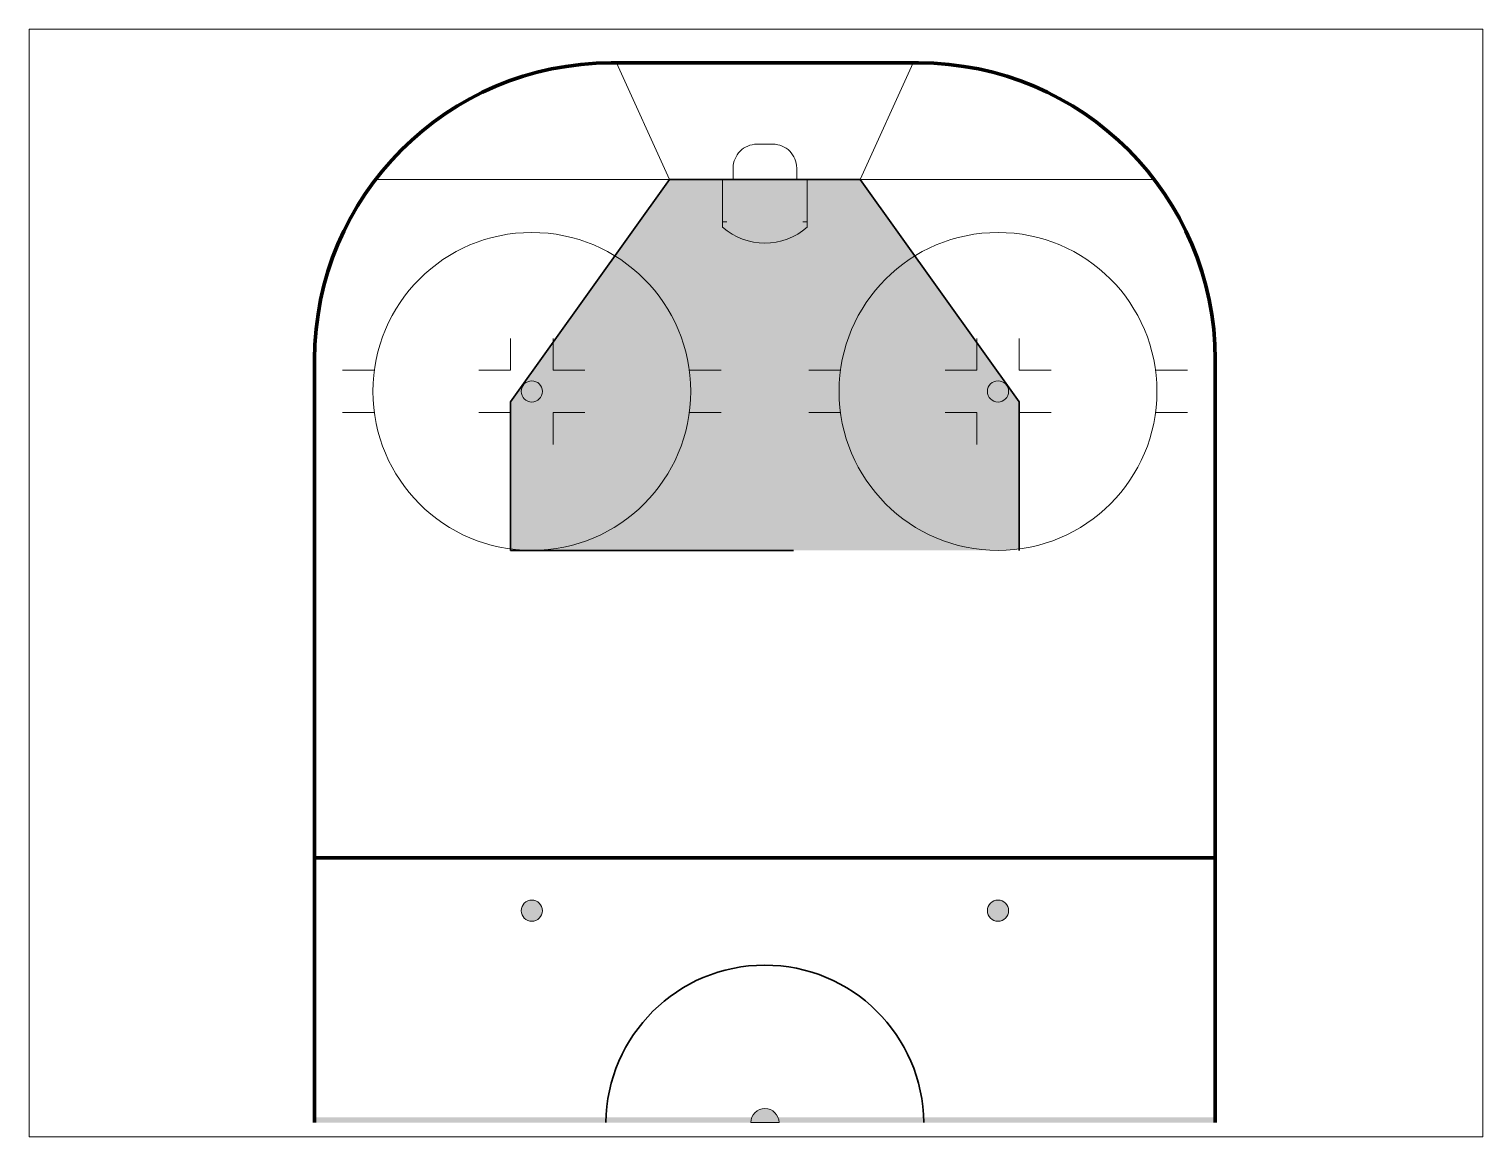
# Paper-space layout 'Half ice w home plate' of a CAD drawing. Header units: inches. Extents: x 1.05 to 9.45, y 0.8 to 7.2.
# The model-space entities are those that its viewports show. They can reach past a viewport. Long polylines and large blocks are cut down to what shows.
import ezdxf

# ---------------------------------------------------------------- set-up
doc = ezdxf.new("R2010")
doc.units = ezdxf.units.IN
doc.header["$LTSCALE"] = 0.1
doc.header["$MEASUREMENT"] = 0
doc.linetypes.add('DASHED', pattern=[0.75, 0.5, -0.25])
doc.linetypes.add('DASHED2', pattern=[0.375, 0.25, -0.125])
for name, color, linetype, lineweight, true_color in [('blue_line', 7, 'Continuous', 100, 0x9198bb), ('boards', 7, 'Continuous', 100, 0x545454), ('centre_ice_circle', 7, 'Continuous', 30, 0xcccccf), ('crease_line', 7, 'Continuous', 18, 0xc88889), ('home_plate', 7, 'DASHED', 30, 0x6e6e6e), ('net', 7, 'DASHED2', 18, 0x545454), ('red_line', 7, 'Continuous', 18, 0xc88889)]:
    doc.layers.add(name, color=color, linetype=linetype, lineweight=lineweight, true_color=true_color)

msp = doc.modelspace()

# ---------------------------------------------------------------- hatches: boundary and pattern name
at = {"true_color": 0xc88889, "transparency": 33554687}
h = msp.add_hatch(color=243, dxfattribs=at)
h.dxf.hatch_style = 1
edge = h.paths.add_edge_path()
edge.add_line((412.6877158113537, 0.5), (412.6877158113537, 0))
edge.add_line((412.6877158113537, 0), (440.1960514607887, 2.692290834716005e-15))
edge.add_arc((440.1918836360712, 0.2500000000000013), 0.2500347391121386, 89.04489341414791, 270.95510658585215, ccw=False)
edge.add_line((440.1960514607887, 0.5), (412.6877158113537, 0.5))
edge = h.paths.add_edge_path()
edge.add_arc((440.1918836360713, 0.2500000000000012), 0.2500347391121391, 89.0448934141609, 270.9551065858391)
edge.add_line((440.1960514607887, 1.110223024625157e-15), (453.8577158113537, -4.630460626840229e-17))
edge.add_arc((455.187715811352, 3.458067165951206e-13), 1.329999999998336, 157.9175868055147, 180.0000000000149, ccw=False)
edge.add_line((453.9552792004077, 0.5), (440.1960514607887, 0.5000000000000013))
edge = h.paths.add_edge_path()
edge.add_arc((455.1877158113536, 1.002808946992673e-13), 1.330000000000062, -0.3554235673308881, 22.082413194466596, ccw=False)
edge.add_line((456.5176902215219, -0.008250351366448814), (470.1793801619186, -4.940492459581947e-15))
edge.add_arc((470.1835479866361, 0.2499999999999975), 0.2500347391121424, 269.0448934141479, 450.9551065858521)
edge.add_line((470.1793801619186, 0.5), (456.4201524222997, 0.500000000000002))
edge = h.paths.add_edge_path()
edge.add_arc((470.1835479866361, 0.2500000000000002), 0.2500347391121425, -90.95510658585209, 90.95510658585209, ccw=False)
edge.add_line((470.1793801619186, -2.331468351712829e-15), (497.6877158113537, 0))
edge.add_line((497.6877158113537, 0), (497.6877158113537, 0.5))
edge.add_line((497.6877158113537, 0.5), (470.1793801619186, 0.5000000000000027))
at = {"layer": 'crease_line', "true_color": 0xc88889, "transparency": 33554597}
h = msp.add_hatch(color=243, dxfattribs=at)
h.dxf.hatch_style = 1
h.paths.add_polyline_path([(432.1877158113537, 69, 1), (434.1877158113537, 69, 1)])
h.paths.add_polyline_path([(478.1877158113537, 69, 1), (476.1877158113537, 69, 1)])
at = {"layer": 'home_plate', "true_color": 0xc7c8ca, "transparency": 33554559}
h = msp.add_hatch(color=9, dxfattribs=at)
h.dxf.hatch_style = 1
edge = h.paths.add_edge_path()
edge.add_line((464.1877158113537, 89), (459.1877158113537, 89))
edge.add_line((459.1877158113537, 89), (459.1877158113537, 84.5))
edge.add_arc((455.1877158113537, 89.08333333333337), 6.083333333333361, 228.8879095608334, 311.11209043916665, ccw=False)
edge.add_line((451.1877158113537, 84.50000000000004), (451.1877158113537, 89))
edge.add_line((451.1877158113537, 89), (446.1877158113537, 89))
edge.add_line((446.1877158113537, 89), (441.0308012852814, 81.78616479827564))
edge.add_arc((433.1877158113537, 69.00000000000003), 14.99999999999994, -1.1368683772161603e-13, 58.47487796866773, ccw=False)
edge.add_arc((433.1877158113537, 69), 15, -90, 0, ccw=False)
edge.add_line((433.1877158113537, 54), (477.1877158113537, 54))
edge.add_arc((477.1877158113537, 69), 15, 180, 270, ccw=False)
edge.add_arc((477.1877158113535, 69.00000000000004), 14.99999999999989, 121.52512203133219, 180.0000000000001, ccw=False)
edge.add_line((469.3446303374259, 81.78616479827562), (464.1877158113537, 89))
edge = h.paths.add_edge_path()
edge.add_line((441.0308012852814, 81.78616479827562), (432.3908036056869, 69.60409513858271))
edge.add_arc((433.1877158113537, 68.99999999999996), 1.000000000000006, 2.3874235921539366e-12, 142.8362431900165, ccw=False)
edge.add_arc((433.1877158113537, 69), 1, -180, 0, ccw=False)
edge.add_arc((433.1877158113537, 68.99999999999996), 1, 142.8362431900165, 179.9999999999976, ccw=False)
edge.add_line((432.3908036056869, 69.60409513858271), (431.1877158113537, 68.01700183728212))
edge.add_line((431.1877158113537, 68.01700183728212), (431.1877158113537, 54.13393125268149))
edge.add_arc((433.1877158113537, 69), 15, 262.337744339234, 360)
edge.add_arc((433.1877158113538, 69.00000000000004), 14.99999999999989, 359.9999999999999, 418.4748779686678)
edge = h.paths.add_edge_path()
edge.add_arc((477.1877158113537, 68.99999999999996), 1, 37.16375680998351, 179.9999999999976, ccw=False)
edge.add_line((477.9846280170204, 69.60409513858271), (469.3446303374259, 81.7861647982756))
edge.add_arc((477.1877158113535, 69.00000000000001), 14.9999999999999, 121.5251220313321, 180)
edge.add_arc((477.1877158113537, 69), 15, 180, 277.662255660766)
edge.add_line((479.1877158113537, 54.13393125268149), (479.1877158113537, 68.01700183728212))
edge.add_line((479.1877158113537, 68.01700183728212), (477.9846280170204, 69.60409513858271))
edge.add_arc((477.1877158113537, 68.99999999999996), 1.000000000000006, 2.3874235921539366e-12, 37.16375680998351, ccw=False)
edge.add_arc((477.1877158113537, 69), 1, -180, 0, ccw=False)
at = {"layer": 'home_plate', "true_color": 0xabd4f8, "transparency": 33554597}
h = msp.add_hatch(color=141, dxfattribs=at)
h.dxf.hatch_style = 1
h.paths.add_polyline_path([(451.1877158113537, 89), (451.1877158113537, 84.50000000000004, 0.3749999999999979), (459.1877158113537, 84.49999999999999), (459.1877158113537, 89), (455.2346896857333, 89), (455.1877158113537, 89)])
at = {"layer": 'home_plate', "true_color": 0xc88889, "transparency": 33554597}
h = msp.add_hatch(color=243, dxfattribs=at)
h.dxf.hatch_style = 1
h.paths.add_polyline_path([(434.1877158113537, 20, 1), (432.1877158113537, 20, 1)])
h.paths.add_polyline_path([(478.1877158113537, 20, 1), (476.1877158113537, 20, 1)])
at = {"layer": 'home_plate', "true_color": 0x9198bb, "transparency": 33554597}
h = msp.add_hatch(color=253, dxfattribs=at)
h.dxf.hatch_style = 1
h.paths.add_polyline_path([(453.8577158113537, 1.665334536937735e-16), (456.5177158113536, 1.665334536937735e-16, 1)])

# ---------------------------------------------------------------- linework, layer by layer
at = {"layer": 'blue_line'}
msp.add_line((497.6877158113537, 25), (412.6877158113537, 25), dxfattribs=at)
at = {"layer": 'boards'}
msp.add_lwpolyline([(497.6877158113537, 0), (497.6877158113537, 72, 0.414213562373095), (469.6877158113537, 100), (440.6877158113537, 100, 0.414213562373095), (412.6877158113537, 72), (412.6877158113537, 0)], format="xyb", dxfattribs=at)
at = {"layer": 'centre_ice_circle'}
msp.add_arc((455.1807519072746, -0.1341621304439295), 14.99655148592154, 0.5744451587801926, 179.4827576038903, dxfattribs=at)
at = {"layer": 'crease_line'}
for p, q in [((446.1877158113537, 89), (441.1877158113537, 100)), ((464.1877158113537, 89), (469.1877158113537, 100)), ((455.1877158113537, 89), (418.4391203500667, 89)), ((451.1877158113537, 89), (451.1877158113537, 84.5)), ((455.1877158113537, 89), (491.9363112726407, 89)), ((459.1877158113537, 89), (459.1877158113537, 84.5)), ((451.1877158113537, 85), (451.6077158113537, 85)), ((459.1877158113537, 85), (458.7677158113537, 85)), ((431.1877158113537, 74), (431.1877158113537, 71)), ((435.1877158113537, 74), (435.1877158113537, 71)), ((475.1877158113537, 74), (475.1877158113537, 71)), ((479.1877158113537, 74), (479.1877158113537, 71)), ((418.3216470640352, 71), (415.3216470640352, 71)), ((428.1877158113537, 71), (431.1877158113537, 71)), ((435.1877158113537, 71), (438.1877158113537, 71)), ((448.0537845586722, 71), (451.0537845586722, 71)), ((462.3216470640352, 71), (459.3216470640352, 71)), ((475.1877158113537, 71), (472.1877158113537, 71)), ((482.1877158113537, 71), (479.1877158113537, 71)), ((492.0537845586722, 71), (495.0537845586722, 71)), ((418.3216470640352, 67), (415.3216470640352, 67)), ((428.1877158113537, 67), (431.1877158113537, 67)), ((431.1877158113537, 67), (431.1877158113537, 64)), ((435.1877158113537, 67), (438.1877158113537, 67)), ((435.1877158113537, 67), (435.1877158113537, 64)), ((448.0537845586722, 67), (451.0537845586722, 67)), ((462.3216470640352, 67), (459.3216470640352, 67)), ((475.1877158113537, 67), (472.1877158113537, 67)), ((475.1877158113537, 67), (475.1877158113537, 64)), ((482.1877158113537, 67), (479.1877158113537, 67)), ((479.1877158113537, 67), (479.1877158113537, 64)), ((492.0537845586722, 67), (495.0537845586722, 67))]:
    msp.add_line(p, q, dxfattribs=at)
for centre, radius in [((433.1877158113537, 69), 15), ((477.1877158113537, 69), 15), ((433.1877158113537, 69), 1), ((477.1877158113537, 69), 1), ((433.1877158113537, 20), 1), ((477.1877158113537, 20), 1)]:
    msp.add_circle(centre, radius, dxfattribs=at)
msp.add_arc((455.1877158113537, 89.08333333333337), 6.083333333333339, 228.8879095608343, 311.1120904391656, dxfattribs=at)
at = {"layer": 'home_plate'}
for p, q in [((446.1877158113537, 89), (431.1877158113537, 68.01700183728212)), ((446.1877158113537, 89), (455.1877158113537, 89)), ((464.1877158113537, 89), (455.1877158113537, 89)), ((464.1877158113537, 89), (479.1877158113537, 68.01700183728212)), ((431.1877158113537, 68.01700183728212), (431.1877158113537, 54)), ((479.1877158113537, 68.01700183728212), (479.1877158113537, 54)), ((431.1877158113537, 54), (479.1877158113537, 54))]:
    msp.add_line(p, q, dxfattribs=at)
at = {"layer": 'net'}
for p, q in [((455.9377158113537, 92.33000000000004), (454.4377158113537, 92.33000000000004)), ((452.1877158113537, 90.08000000000004), (452.1877158113537, 89)), ((458.1877158113537, 90.08000000000004), (458.1877158113537, 89))]:
    msp.add_line(p, q, dxfattribs=at)
for centre, start, end in [((454.4377158113537, 90.08000000000004), 90, 180), ((455.9377158113537, 90.08000000000004), 0, 90)]:
    msp.add_arc(centre, 2.25, start, end, dxfattribs=at)
at = {"layer": 'red_line', "color": 253, "true_color": 0x9198bb}
msp.add_line((453.8577158113537, 1.62878024286598e-16), (456.5177158113536, 1.62878024286598e-16), dxfattribs=at)
msp.add_arc((455.1877158113537, 0), 1.33, 0, 180, dxfattribs=at)

psp = doc.layouts.new('Half ice w home plate')

# ---------------------------------------------------------------- viewports
at = {"layer": 'home_plate'}
psp.add_viewport(center=(5.249999761581422, 3.999999761581421), size=(8.399999618530275, 6.399999618530274), view_center_point=(454.3450341949082, 50.92326850254303), view_height=104.5394389451324, dxfattribs=at)

doc.saveas('drawing.dxf')
